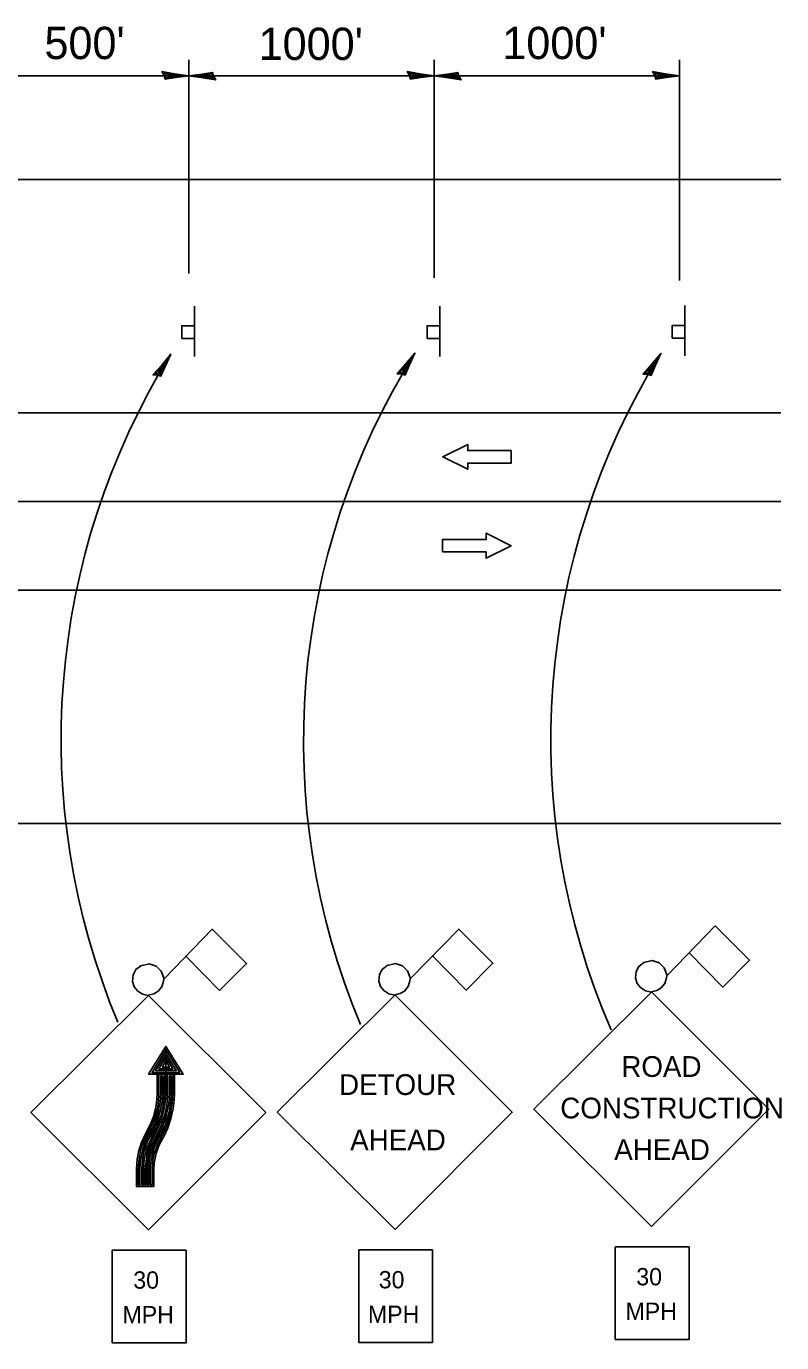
# Model space of a CAD drawing. Extents: x 2143432 to 2146738, y 2149567 to 2150649.
# Drawn here: x 2146576.8 to 2146633.1, y 2150439.4 to 2150537.5 of the extents above; entities that cross this region are included whole.
import ezdxf

# ---------------------------------------------------------------- set-up
doc = ezdxf.new("R2010")
doc.units = 0
for name, color, linetype in [('Alignment_EX_20 Centerline', 7, 'Continuous'), ('Design_EX_Roadway Dimensions', 7, 'Continuous'), ('Design_EX_Roadway Notes', 7, 'Continuous'), ('ROW_EX ROW Line', 7, 'Continuous'), ('Topo_EOP', 7, 'Continuous'), ('Topo_Traffic Sign', 7, 'Continuous')]:
    doc.layers.add(name, color=color, linetype=linetype)

msp = doc.modelspace()

# ---------------------------------------------------------------- linework, layer by layer
at = {"layer": 'Alignment_EX_20 Centerline'}
for points in [[(2146572.726, 2150502.095), (2146594.059, 2150502.095)], [(2146596.059, 2150502.095), (2146600.059, 2150502.095)], [(2146602.059, 2150502.095), (2146623.393, 2150502.095)], [(2146623.393, 2150502.095), (2146633.046, 2150502.095)]]:
    msp.add_lwpolyline(points, dxfattribs=at)
at = {"layer": 'Design_EX_Roadway Dimensions'}
for p, q in [((2146588.933, 2150519.08), (2146588.933, 2150535.018)), ((2146607.211, 2150518.751), (2146607.211, 2150535.018)), ((2146625.489, 2150518.554), (2146625.489, 2150535.018)), ((2146588.933, 2150533.818), (2146574.489, 2150533.818)), ((2146607.211, 2150533.818), (2146588.933, 2150533.818)), ((2146625.489, 2150533.818), (2146607.211, 2150533.818))]:
    msp.add_line(p, q, dxfattribs=at)
for points in [[(2146587.096, 2150533.845), (2146587.158, 2150533.571), (2146587.934, 2150533.689), (2146588.933, 2150533.818), (2146587.867, 2150533.964), (2146586.933, 2150534.128), (2146587.096, 2150533.845), (2146587.178, 2150533.663), (2146588.262, 2150533.819), (2146587.077, 2150534.027), (2146587.252, 2150533.794), (2146587.75, 2150533.826), (2146587.271, 2150533.898)], [(2146590.769, 2150533.791), (2146590.707, 2150534.065), (2146589.931, 2150533.947), (2146588.933, 2150533.818), (2146589.999, 2150533.671), (2146590.933, 2150533.507), (2146590.769, 2150533.791), (2146590.687, 2150533.972), (2146589.603, 2150533.816), (2146590.788, 2150533.608), (2146590.613, 2150533.841), (2146590.115, 2150533.81), (2146590.594, 2150533.737)], [(2146605.375, 2150533.845), (2146605.436, 2150533.571), (2146606.213, 2150533.689), (2146607.211, 2150533.818), (2146606.145, 2150533.964), (2146605.211, 2150534.128), (2146605.375, 2150533.845), (2146605.457, 2150533.663), (2146606.54, 2150533.819), (2146605.356, 2150534.027), (2146605.531, 2150533.794), (2146606.028, 2150533.826), (2146605.549, 2150533.898)], [(2146609.047, 2150533.791), (2146608.986, 2150534.065), (2146608.209, 2150533.947), (2146607.211, 2150533.818), (2146608.277, 2150533.671), (2146609.211, 2150533.507), (2146609.047, 2150533.791), (2146608.965, 2150533.972), (2146607.882, 2150533.816), (2146609.066, 2150533.608), (2146608.891, 2150533.841), (2146608.394, 2150533.81), (2146608.873, 2150533.737)], [(2146623.653, 2150533.845), (2146623.714, 2150533.571), (2146624.491, 2150533.689), (2146625.489, 2150533.818), (2146624.423, 2150533.964), (2146623.489, 2150534.128), (2146623.653, 2150533.845), (2146623.735, 2150533.663), (2146624.818, 2150533.819), (2146623.634, 2150534.027), (2146623.809, 2150533.794), (2146624.306, 2150533.826), (2146623.827, 2150533.898)]]:
    msp.add_lwpolyline(points, dxfattribs=at)
at = {"layer": 'Design_EX_Roadway Notes'}
for points in [[(2146586.591, 2150511.517), (2146586.856, 2150511.425), (2146587.164, 2150512.148), (2146587.58, 2150513.065), (2146586.894, 2150512.235), (2146586.263, 2150511.527), (2146586.591, 2150511.517), (2146586.788, 2150511.492), (2146587.225, 2150512.495), (2146586.425, 2150511.597), (2146586.715, 2150511.623), (2146586.951, 2150512.063), (2146586.637, 2150511.694)], [(2146604.779, 2150511.609), (2146605.044, 2150511.515), (2146605.355, 2150512.236), (2146605.775, 2150513.151), (2146605.086, 2150512.325), (2146604.451, 2150511.62), (2146604.779, 2150511.609), (2146604.976, 2150511.582), (2146605.418, 2150512.583), (2146604.614, 2150511.689), (2146604.904, 2150511.714), (2146605.141, 2150512.153), (2146604.826, 2150511.785)], [(2146623.108, 2150511.583), (2146623.373, 2150511.491), (2146623.682, 2150512.213), (2146624.099, 2150513.13), (2146623.412, 2150512.301), (2146622.781, 2150511.593), (2146623.108, 2150511.583), (2146623.305, 2150511.557), (2146623.744, 2150512.56), (2146622.943, 2150511.663), (2146623.233, 2150511.689), (2146623.468, 2150512.129), (2146623.155, 2150511.76)], [(2146588.697, 2150468.228), (2146591.229, 2150465.656), (2146593.235, 2150467.661), (2146590.683, 2150470.213), (2146587.093, 2150466.535), (2146586.867, 2150467.1), (2146586.489, 2150467.469), (2146585.982, 2150467.631), (2146585.355, 2150467.504), (2146584.99, 2150467.207), (2146584.781, 2150466.815), (2146584.74, 2150466.315), (2146584.866, 2150465.928), (2146585.099, 2150465.627), (2146585.473, 2150465.392), (2146585.927, 2150465.292), (2146577.164, 2150456.554), (2146585.937, 2150447.825), (2146594.665, 2150456.554), (2146585.915, 2150465.305), (2146586.314, 2150465.395), (2146586.644, 2150465.593), (2146586.918, 2150465.935), (2146587.028, 2150466.252), (2146587.071, 2150466.511)], [(2146607.054, 2150468.252), (2146609.587, 2150465.68), (2146611.593, 2150467.685), (2146609.04, 2150470.237), (2146605.451, 2150466.559), (2146605.224, 2150467.124), (2146604.846, 2150467.493), (2146604.339, 2150467.655), (2146603.712, 2150467.528), (2146603.347, 2150467.231), (2146603.138, 2150466.839), (2146603.097, 2150466.339), (2146603.223, 2150465.952), (2146603.456, 2150465.651), (2146603.831, 2150465.416), (2146604.284, 2150465.316), (2146595.521, 2150456.578), (2146604.295, 2150447.849), (2146613.023, 2150456.578), (2146604.272, 2150465.329), (2146604.671, 2150465.419), (2146605.001, 2150465.617), (2146605.275, 2150465.959), (2146605.385, 2150466.276), (2146605.428, 2150466.535)], [(2146626.173, 2150468.476), (2146628.706, 2150465.904), (2146630.712, 2150467.909), (2146628.159, 2150470.461), (2146624.57, 2150466.783), (2146624.343, 2150467.348), (2146623.965, 2150467.717), (2146623.458, 2150467.879), (2146622.831, 2150467.752), (2146622.467, 2150467.455), (2146622.257, 2150467.063), (2146622.217, 2150466.563), (2146622.343, 2150466.176), (2146622.575, 2150465.875), (2146622.95, 2150465.64), (2146623.403, 2150465.54), (2146614.641, 2150456.802), (2146623.414, 2150448.073), (2146632.142, 2150456.802), (2146623.391, 2150465.553), (2146623.79, 2150465.643), (2146624.12, 2150465.841), (2146624.394, 2150466.183), (2146624.505, 2150466.5), (2146624.547, 2150466.759)], [(2146587.225, 2150461.486), (2146585.935, 2150459.424), (2146588.514, 2150459.424), (2146587.225, 2150461.486), (2146587.225, 2150461.228), (2146586.193, 2150459.553), (2146588.256, 2150459.553), (2146587.225, 2150461.228), (2146587.225, 2150460.971), (2146586.451, 2150459.681), (2146587.998, 2150459.681), (2146587.225, 2150460.971), (2146587.225, 2150460.713), (2146586.709, 2150459.81), (2146587.74, 2150459.81), (2146587.225, 2150460.713), (2146587.225, 2150460.455), (2146586.967, 2150459.939), (2146587.483, 2150459.939), (2146587.225, 2150460.455), (2146587.225, 2150457.877), (2146587.132, 2150456.937), (2146586.87, 2150455.935), (2146586.377, 2150454.868), (2146586.096, 2150454.323), (2146585.828, 2150453.537), (2146585.678, 2150452.333), (2146585.678, 2150451.045), (2146585.033, 2150451.045), (2146585.033, 2150452.333), (2146585.084, 2150453.083), (2146585.215, 2150453.742), (2146585.403, 2150454.329), (2146585.807, 2150455.169), (2146586.083, 2150455.701), (2146586.294, 2150456.24), (2146586.469, 2150456.9), (2146586.561, 2150457.536), (2146586.58, 2150458.006), (2146586.58, 2150459.424), (2146586.709, 2150459.424), (2146586.709, 2150457.877), (2146586.681, 2150457.436), (2146586.588, 2150456.836), (2146586.454, 2150456.317), (2146586.259, 2150455.785), (2146585.918, 2150455.106), (2146585.591, 2150454.452), (2146585.366, 2150453.808), (2146585.222, 2150453.133), (2146585.162, 2150452.333), (2146585.162, 2150451.173), (2146585.291, 2150451.173), (2146585.291, 2150452.333), (2146585.337, 2150453.025), (2146585.494, 2150453.788), (2146585.707, 2150454.397), (2146586.072, 2150455.113), (2146586.393, 2150455.769), (2146586.636, 2150456.482), (2146586.799, 2150457.329), (2146586.838, 2150458.006), (2146586.838, 2150459.295), (2146586.967, 2150459.295), (2146586.967, 2150458.006), (2146586.939, 2150457.423), (2146586.834, 2150456.752), (2146586.569, 2150455.861), (2146586.169, 2150455.022), (2146585.885, 2150454.48), (2146585.603, 2150453.697), (2146585.476, 2150453.085), (2146585.42, 2150452.333), (2146585.42, 2150451.173), (2146585.549, 2150451.173), (2146585.549, 2150452.333), (2146585.606, 2150453.085), (2146585.769, 2150453.807), (2146586.251, 2150454.909), (2146586.544, 2150455.47), (2146586.861, 2150456.331), (2146587.024, 2150457.069), (2146587.096, 2150458.006), (2146587.096, 2150459.295), (2146587.353, 2150459.295), (2146587.353, 2150457.877), (2146587.283, 2150457.059), (2146587.151, 2150456.412), (2146586.943, 2150455.755), (2146586.65, 2150455.099), (2146586.366, 2150454.584), (2146586.103, 2150453.993), (2146585.904, 2150453.295), (2146585.807, 2150452.346), (2146585.807, 2150451.173), (2146585.935, 2150451.173), (2146585.935, 2150452.333), (2146586.008, 2150453.147), (2146586.255, 2150454.031), (2146586.603, 2150454.741), (2146586.911, 2150455.342)], [(2146586.911, 2150455.342), (2146587.231, 2150456.217), (2146587.434, 2150457.213), (2146587.483, 2150458.006), (2146587.483, 2150459.295), (2146587.611, 2150459.295), (2146587.611, 2150457.877), (2146587.564, 2150457.216), (2146587.46, 2150456.6), (2146587.187, 2150455.674), (2146586.937, 2150455.095), (2146586.65, 2150454.567), (2146586.333, 2150453.872), (2146586.098, 2150452.88), (2146586.064, 2150452.333), (2146586.064, 2150451.173), (2146586.193, 2150451.173), (2146586.193, 2150452.333), (2146586.245, 2150453.007), (2146586.376, 2150453.587), (2146586.661, 2150454.313), (2146587.105, 2150455.147), (2146587.313, 2150455.643), (2146587.572, 2150456.506), (2146587.699, 2150457.253), (2146587.74, 2150458.006), (2146587.74, 2150459.295), (2146587.74, 2150459.424), (2146587.869, 2150459.424), (2146587.869, 2150458.006), (2146587.847, 2150457.454), (2146587.772, 2150456.855), (2146587.601, 2150456.105), (2146587.365, 2150455.421), (2146587.121, 2150454.886), (2146586.731, 2150454.161), (2146586.493, 2150453.53), (2146586.348, 2150452.795), (2146586.322, 2150452.333), (2146586.322, 2150451.045), (2146585.678, 2150451.045)]]:
    msp.add_lwpolyline(points, dxfattribs=at)
for points in [[(2146626.219, 2150446.551), (2146626.219, 2150439.659), (2146620.708, 2150439.659), (2146620.708, 2150446.551)], [(2146588.742, 2150446.303), (2146588.742, 2150439.411), (2146583.231, 2150439.411), (2146583.231, 2150446.303)], [(2146607.099, 2150446.327), (2146607.099, 2150439.435), (2146601.589, 2150439.435), (2146601.589, 2150446.327)]]:
    msp.add_lwpolyline(points, close=True, dxfattribs=at)
for centre, start, end in [((2146633.964, 2150484.358), 148.2468, 202.71962), ((2146652.028, 2150484.234), 147.98676, 202.75737), ((2146670.456, 2150484.379), 148.19341, 203.39945)]:
    msp.add_arc(centre, 54.549, start, end, dxfattribs=at)
at = {"layer": 'ROW_EX ROW Line'}
for points in [[(2146571.331, 2150526.095), (2146586.393, 2150526.095)], [(2146588.393, 2150526.095), (2146603.454, 2150526.095)], [(2146605.454, 2150526.095), (2146620.515, 2150526.095)], [(2146622.515, 2150526.095), (2146633.046, 2150526.095)], [(2146581.875, 2150478.095), (2146566.801, 2150478.095)], [(2146598.919, 2150478.095), (2146583.863, 2150478.095)], [(2146615.985, 2150478.095), (2146600.924, 2150478.095)], [(2146633.046, 2150478.095), (2146617.985, 2150478.095)]]:
    msp.add_lwpolyline(points, dxfattribs=at)
at = {"layer": 'Topo_EOP'}
for p, q in [((2146503.938, 2150508.695), (2146633.046, 2150508.695)), ((2146213.046, 2150495.495), (2146633.046, 2150495.495))]:
    msp.add_line(p, q, dxfattribs=at)
at = {"layer": 'Topo_Traffic Sign'}
for p, q in [((2146213.046, 2150526.095), (2146633.046, 2150526.095)), ((2146589.351, 2150512.908), (2146589.351, 2150516.662)), ((2146607.623, 2150512.908), (2146607.623, 2150516.662)), ((2146625.895, 2150512.937), (2146625.895, 2150516.691)), ((2146223.393, 2150502.095), (2146626.689, 2150502.095)), ((2146633.046, 2150478.095), (2146213.046, 2150478.095))]:
    msp.add_line(p, q, dxfattribs=at)
for points in [[(2146588.411, 2150514.248), (2146589.351, 2150514.248), (2146589.351, 2150515.188), (2146588.411, 2150515.188)], [(2146606.683, 2150514.248), (2146607.623, 2150514.248), (2146607.623, 2150515.188), (2146606.683, 2150515.188)], [(2146624.955, 2150514.277), (2146625.895, 2150514.277), (2146625.895, 2150515.217), (2146624.955, 2150515.217)]]:
    msp.add_lwpolyline(points, close=True, dxfattribs=at)
for points in [[(2146612.958, 2150505.885), (2146612.958, 2150504.957), (2146609.709, 2150504.957), (2146609.709, 2150504.493), (2146607.853, 2150505.421), (2146609.709, 2150506.349), (2146609.709, 2150505.885), (2146612.958, 2150505.885)], [(2146607.831, 2150498.333), (2146607.831, 2150499.261), (2146611.08, 2150499.261), (2146611.08, 2150499.725), (2146612.936, 2150498.797), (2146611.08, 2150497.869), (2146611.08, 2150498.333), (2146607.831, 2150498.333)]]:
    msp.add_lwpolyline(points, dxfattribs=at)

# ---------------------------------------------------------------- texts
at = {"layer": 'Design_EX_Roadway Dimensions'}
for s, p in [("500'", (2146578.175, 2150535.062)), ("1000'", (2146594.133, 2150534.999)), ("1000'", (2146612.286, 2150535.061))]:
    msp.add_text(s, height=2.4056, dxfattribs=at).set_placement(p)
at = {"layer": 'Design_EX_Roadway Notes'}
for s, height, p in [('ROAD', 1.5469, (2146621.154, 2150459.216)), ('DETOUR', 1.5469, (2146600.124, 2150457.869)), ('CONSTRUCTION', 1.54693, (2146616.607, 2150456.122)), ('AHEAD', 1.5469, (2146600.952, 2150453.744)), ('AHEAD', 1.5469, (2146620.626, 2150453.028)), ('30', 1.2888, (2146584.793, 2150443.436)), ('30', 1.2888, (2146603.082, 2150443.46)), ('30', 1.2888, (2146622.27, 2150443.684)), ('MPH', 1.2888, (2146583.989, 2150440.859)), ('MPH', 1.2888, (2146602.278, 2150440.883)), ('MPH', 1.2888, (2146621.466, 2150441.107))]:
    msp.add_text(s, height=height, dxfattribs=at).set_placement(p)

doc.saveas('drawing.dxf')
